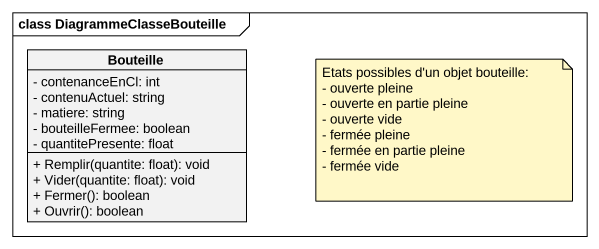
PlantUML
@startuml
mainframe class DiagrammeClasseBouteille
hide circle
hide empty members
skinparam classAttributeIconSize 0
class Bouteille {
  - contenanceEnCl: int
  - contenuActuel: string
  - matiere: string
  - bouteilleFermee: boolean
  - quantitePresente: float
  + Remplir(quantite: float): void
  + Vider(quantite: float): void
  + Fermer(): boolean
  + Ouvrir(): boolean
}
note as N1
  Etats possibles d'un objet bouteille:
  - ouverte pleine
  - ouverte en partie pleine
  - ouverte vide
  - fermée pleine
  - fermée en partie pleine
  - fermée vide
end note
@enduml
